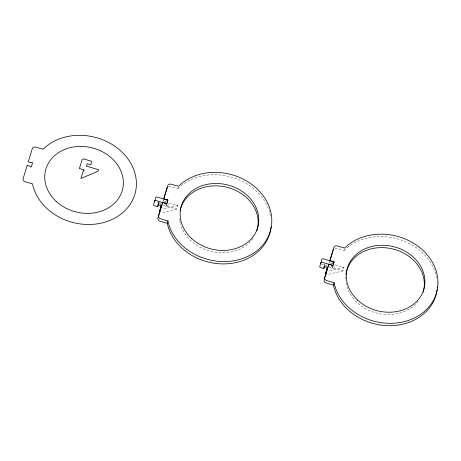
<?xml version="1.0" encoding="UTF-8"?>
<svg xmlns="http://www.w3.org/2000/svg" width="461" height="461" viewBox="0 0 461 461"><rect width="100%" height="100%" fill="white"/><g stroke="black" fill="none" stroke-linecap="round" stroke-linejoin="round"><path stroke-width="0.35" stroke-dasharray="2.31 1.73" d="M165.937 201.981A0.732 0.611 14.1 0 0 165.862 202.125L163.056 201.313L163.35 200.132M166.559 204.863L166.202 206.027A0.732 0.611 14.1 0 1 165.32 206.407A0.732 0.611 14.1 0 1 164.796 205.623L165.24 203.854M165.862 202.125L166.306 200.356M168.882 186.509A2.927 2.438 14.1 0 1 170.622 186.549L177.906 188.653L178.2 187.477M332.537 263.496A0.732 0.611 14.1 0 0 332.029 263.899L329.217 263.087L329.517 261.911M332.721 266.637L332.369 267.801A0.732 0.611 14.1 0 1 331.488 268.181A0.732 0.611 14.1 0 1 330.963 267.397L331.407 265.628M332.029 263.899L332.473 262.13M334.813 248.352A2.927 2.438 14.1 0 1 336.784 248.329L344.073 250.432L344.517 248.663M158.993 202.264L158.751 203.203L155.858 202.356M166.79 203.681L166.19 206.032A0.732 0.403 17.1 0 0 166.796 206.626A0.732 0.403 17.1 0 0 167.597 206.442L176.719 209.104L177.796 205.606L168.674 202.944A0.732 0.403 17.1 0 1 167.689 203.065M332.957 265.455L332.358 267.806A0.732 0.403 17.1 0 0 332.957 268.406A0.732 0.403 17.1 0 0 333.758 268.216L342.886 270.878L343.958 267.386L334.836 264.723A0.732 0.403 17.1 0 1 334.219 264.948M163.056 201.313L163.459 199.988M329.217 263.087L329.627 261.762M158.256 203.791L158.797 202.045M158.394 204.125L158.93 202.379M159.529 203.86L159.886 202.696M160.226 204.701L160.762 202.955M167.597 206.442L168.674 202.944M324.423 265.565L324.959 263.819M324.556 265.905L324.919 264.741M325.691 265.64L326.048 264.476M326.388 266.475L326.751 265.311M333.758 268.216L334.836 264.723M177.906 188.653L180.741 186.048A52.848 44.02 14.1 0 1 235.018 178.263A52.848 44.02 14.1 0 1 270.791 217.488M344.073 250.432L346.903 247.822A52.848 44.02 14.1 0 1 401.185 240.037A52.848 44.02 14.1 0 1 436.953 279.262M177.796 205.606L163.079 209.15A2.927 1.619 17.1 0 1 161.932 209.185M176.719 209.104L162.001 212.642A2.927 1.619 17.1 0 1 160.733 212.665M343.958 267.386L329.246 270.924A2.927 1.619 17.1 0 1 327.846 270.93M342.886 270.878L328.169 274.422A2.927 1.619 17.1 0 1 326.774 274.422M163.113 205.133L164.796 205.623M329.275 266.907L330.963 267.397M321.34 263.934L324.919 264.977M168.213 186.763A2.927 2.438 14.1 0 1 168.426 186.659M252.91 238.498A39.681 33.054 14.1 0 1 212.965 251.867A39.681 33.054 14.1 0 1 180.505 223.867M180.343 223.216A39.681 33.054 14.1 0 1 179.836 220.594M179.75 219.937A39.681 33.054 14.1 0 1 179.617 218.623M437.247 281.763A52.848 44.02 14.1 0 1 437.333 283.014M418.277 301.338A39.681 33.054 14.1 0 1 416.058 303.857M415.58 304.335A39.681 33.054 14.1 0 1 374.234 312.379A39.681 33.054 14.1 0 1 346.004 282.374M345.71 279.084A39.681 33.054 14.1 0 1 345.75 276.467"/><path stroke-width="0.69" d="M162.134 204.223L162.577 202.454L165.39 203.266A0.732 0.611 14.1 0 0 165.914 204.05A0.732 0.611 14.1 0 0 166.796 203.67L167.867 200.183A0.732 0.611 14.1 0 0 167.337 199.388A0.732 0.611 14.1 0 0 166.456 199.769L163.643 198.956L167.689 185.72A2.927 2.438 14.1 0 1 171.21 184.198L178.499 186.302L181.329 183.691A52.848 44.02 14.1 0 1 262.102 194.346A52.848 44.02 14.1 0 1 240.907 259.07A52.848 44.02 14.1 0 1 168.409 223.164L167.948 220.957L160.63 218.842A2.927 2.438 14.1 0 1 158.532 215.702L162.577 202.454M271.039 226.829A52.848 44.02 14.1 0 1 222.605 263.911A52.848 44.02 14.1 0 1 167.816 225.515L167.36 223.308L167.948 220.957M328.151 266.585L328.745 264.228L331.551 265.04A0.732 0.611 14.1 0 0 332.076 265.824A0.732 0.611 14.1 0 0 332.957 265.444L334.035 261.957A0.732 0.611 14.1 0 0 333.505 261.162A0.732 0.611 14.1 0 0 332.623 261.543L329.811 260.73L333.856 247.494A2.927 2.438 14.1 0 1 337.377 245.972L344.661 248.076L347.496 245.471A52.848 44.02 14.1 0 1 428.263 256.12A52.848 44.02 14.1 0 1 407.075 320.844A52.848 44.02 14.1 0 1 334.577 284.938L334.116 282.731L326.797 280.616A2.927 2.438 14.1 0 1 324.7 277.476L328.745 264.228M437.063 289.836A52.848 44.02 14.1 0 1 388.035 325.673A52.848 44.02 14.1 0 1 333.983 287.295L333.522 285.088L334.116 282.731M154.787 201.013L155.703 197.412A1.464 0.807 17.1 0 1 157.161 197.072L167.867 200.183L166.796 203.67L156.089 200.564A1.464 0.807 17.1 0 0 154.631 200.904L153.553 205.11A0.732 0.403 17.1 0 0 154.101 205.652L157.674 206.695L158.031 205.289A0.732 0.403 17.1 0 1 158.175 204.736A0.732 0.403 17.1 0 1 159.166 205.024L160.048 205.283A0.732 0.403 17.1 0 1 161.039 205.571A0.732 0.403 17.1 0 1 160.901 206.125L159.322 212.314L160.221 209.398M160.399 208.816L161.096 206.084M320.798 263.392L321.87 259.186A1.464 0.807 17.1 0 1 323.328 258.846L334.035 261.957L332.957 265.444L322.251 262.338A1.464 0.807 17.1 0 0 320.793 262.684L319.721 266.884A0.732 0.403 17.1 0 0 320.268 267.432L323.841 268.475L324.198 267.069A0.732 0.403 17.1 0 1 324.342 266.516A0.732 0.403 17.1 0 1 325.333 266.804L326.209 267.057A0.732 0.403 17.1 0 1 327.206 267.351A0.732 0.403 17.1 0 1 327.062 267.904L325.489 274.088L326.273 274.318M326.74 269.91L327.437 267.178M161.984 204.811L157.944 218.053A2.927 2.438 14.1 0 0 160.042 221.199L167.36 223.308M163.862 198.662L167.095 188.071M327.95 267.247L324.106 279.833A2.927 2.438 14.1 0 0 326.204 282.973L333.522 285.088M330.03 260.442L333.061 250.513M157.674 206.695L158.394 204.367M323.841 268.475L324.556 266.141M325.489 274.088L326.567 270.595M180.095 210.827A39.681 33.054 14.1 0 1 227.388 187.391A39.681 33.054 14.1 0 1 256.765 230.949M167.17 187.875A2.927 2.438 14.1 0 1 167.51 187.322M154.66 201.768A0.732 0.403 17.1 0 1 154.631 201.618M345.94 274.526A39.681 33.054 14.1 0 1 346.263 272.607M346.401 271.973A39.681 33.054 14.1 0 1 393.556 249.171A39.681 33.054 14.1 0 1 423.129 292.107M333.263 249.85A2.927 2.438 14.1 0 1 333.545 249.274M437.339 286.754A52.848 44.02 14.1 0 1 437.259 287.987M27.182 165.39L23.136 178.632A2.927 2.438 14.1 0 0 25.234 181.778L32.558 183.887L33.013 186.094A52.848 44.02 14.1 0 0 105.511 222A52.848 44.02 14.1 0 0 126.706 157.282A52.848 44.02 14.1 0 0 45.939 146.627L43.104 149.231L35.814 147.134A2.927 2.438 14.1 0 0 32.293 148.649L28.254 161.892L31.06 162.704A0.732 0.611 14.1 0 1 31.942 162.324A0.732 0.611 14.1 0 1 32.466 163.108L31.4 166.605A0.732 0.611 14.1 0 1 30.518 166.986A0.732 0.611 14.1 0 1 29.994 166.202L27.182 165.39M83.234 170.91L80.9 178.476L97.236 171.625A2.927 2.438 14.3 0 0 98.441 170.363L98.648 169.711L87.573 166.479A0.732 0.611 14.3 0 1 86.582 166.185A0.732 0.611 14.3 0 1 86.835 165.361L87.06 164.635A0.732 0.611 14.3 0 1 87.313 163.811A0.732 0.611 14.3 0 1 88.31 164.099L90.823 164.836L91.733 161.869A0.732 0.611 14.3 0 0 91.261 161.154L83.729 158.959A1.464 1.216 14.3 0 0 82.127 159.644L79.378 168.519L83.591 169.746A0.732 0.611 14.3 0 1 84.115 170.535A0.732 0.611 14.3 0 1 83.234 170.91M56.075 201.278A39.681 33.054 14.1 0 0 121.963 191.528A39.681 33.054 14.1 0 0 74.106 146.898A39.681 33.054 14.1 0 0 56.075 201.278M191.465 238.343A39.681 33.054 14.1 0 0 257.359 228.593A39.681 33.054 14.1 0 0 209.501 183.962A39.681 33.054 14.1 0 0 191.465 238.343M357.632 300.123A39.681 33.054 14.1 0 0 423.521 290.372A39.681 33.054 14.1 0 0 375.669 245.736A39.681 33.054 14.1 0 0 357.632 300.123"/></g></svg>
